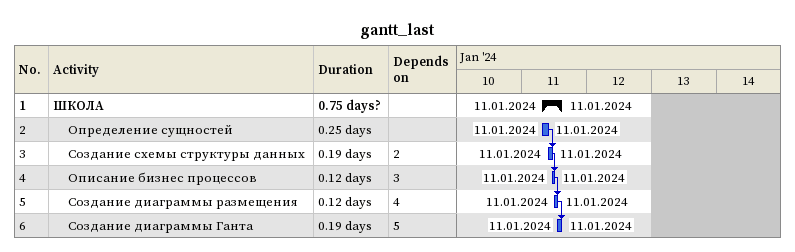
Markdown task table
gantt_last

| ID | Level | Task | Duration | Start | Finish | Predecessors |
|---|---|---|---|---|---|---|
| 1 | 1 | **ШКОЛА** | 0.75d? | 2024-01-11 | 2024-01-11 |  |
| 2 | 2 | Определение сущностей | 0.25d | 2024-01-11 | 2024-01-11 |  |
| 3 | 2 | Создание схемы структуры данных | 0.19d | 2024-01-11 | 2024-01-11 | 2 |
| 4 | 2 | Описание бизнес процессов | 0.12d | 2024-01-11 | 2024-01-11 | 3 |
| 5 | 2 | Создание диаграммы размещения | 0.12d | 2024-01-11 | 2024-01-11 | 4 |
| 6 | 2 | Создание диаграммы Ганта | 0.19d | 2024-01-11 | 2024-01-11 | 5 |
